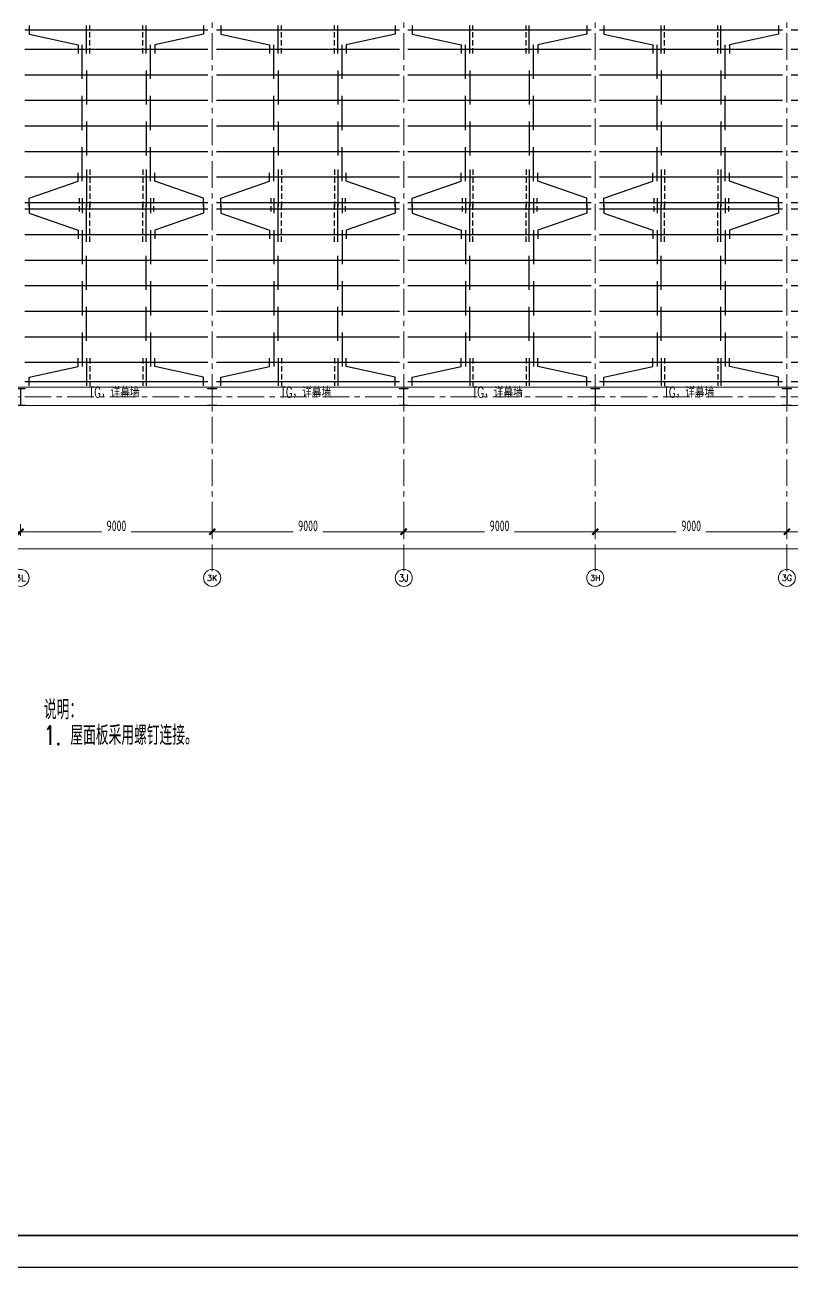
# Model space of a CAD drawing. Extents: x -1201378 to 2367219, y -619313 to 244905.
# Drawn here: x 2226442 to 2262442, y -296140 to -237786 of the extents above; entities that cross this region are included whole.
import ezdxf
from ezdxf.enums import TextEntityAlignment as Align

# ---------------------------------------------------------------- set-up
doc = ezdxf.new("R2010")
doc.units = 0
doc.header["$LTSCALE"] = 1000
doc.linetypes.add('CENTER', pattern=[2, 1.25, -0.25, 0.25, -0.25])
doc.linetypes.add('DASHED', pattern=[0.75, 0.5, -0.25])
doc.layers.get('0').update_dxf_attribs({"linetype": 'CONTINUOUS'})
doc.layers.get('Defpoints').update_dxf_attribs({"linetype": 'CONTINUOUS'})
for name, color, linetype in [('0-cxFrame', 155, 'CONTINUOUS'), ('A-WINDOW', 140, 'CONTINUOUS'), ('S-SHAPE', 51, 'CONTINUOUS'), ('S-SS', 111, 'CONTINUOUS')]:
    doc.layers.add(name, color=color, linetype=linetype)
for name, color, linetype, lineweight in [('0-cxText', 131, 'CONTINUOUS', 25), ('S-axis', 111, 'CONTINUOUS', 0), ('S-col', 2, 'CONTINUOUS', 0), ('S-dote', 5, 'CENTER', 0), ('THIN', 7, 'CONTINUOUS', 0), ('梁', 4, 'CONTINUOUS', 18)]:
    doc.layers.add(name, color=color, linetype=linetype, lineweight=lineweight)
doc.styles.add('_TCH_AXIS', font='COMPLEX', dxfattribs={"bigfont": 'GBCBIG'})
doc.styles.add('cx_tuming', font='simhei.ttf')
doc.styles.add('cx_tuqian1', font='')
doc.styles.add('TSSD_Dimension', font='tssdeng.shx', dxfattribs={"width": 0.7, "bigfont": 'hztxt.shx'})
doc.styles.add('TSSD_Norm', font='tj-romans1.shx', dxfattribs={"bigfont": 'tj-hztxt.shx'})
doc.styles.add('TSSD_Rein', font='tj-romans1.shx', dxfattribs={"width": 0.7, "bigfont": 'tj-hztxt.shx'})
doc.styles.add('黑体', font='simhei.ttf', dxfattribs={"width": 0.8})
doc.styles.get('cx_tuqian1').set_extended_font_data('SimSun')
doc.dimstyles.new('TSSD_200_200', dxfattribs={"dimtxt": 500, "dimasz": 200, "dimexe": 200, "dimexo": 500, "dimgap": 200, "dimtad": 1, "dimdec": 0, "dimzin": 0, "dimdsep": 46, "dimtxsty": 'TSSD_Dimension', "dimblk": 'ARCHTICK', "dimcen": 0, "dimdle": 200, "dimclrt": 7, "dimadec": 0, "dimazin": 0, "dimtfac": 1, "dimtdec": 0, "dimtix": 1, "dimtmove": 2, "dimatfit": 3, "dimfxl": 1, "dimtolj": 1, "dimtzin": 0, "dimarcsym": 0})

# ---------------------------------------------------------------- blocks, each defined once
blk = doc.blocks.new('w42343243')
at = {"layer": 'S-col'}
blk.add_lwpolyline([(-165069, 621020), (-164639, 621020), (-164639, 621002), (-164848, 621002), (-164848, 620238), (-164639, 620238), (-164639, 620220), (-165069, 620220), (-165069, 620238), (-164860, 620238), (-164860, 621002), (-165069, 621002)], close=True, dxfattribs=at)
blk = doc.blocks.new('42343')
at = {"layer": 'A-WINDOW'}
for p in [(-54000, -71700), (-45000, -71700), (-36000, -71700), (-27000, -71700), (-18000, -71700)]:
    blk.add_blockref('w42343243', p, dxfattribs=at)
blk = doc.blocks.new('_ArchTick')
at = {"color": 0, "linetype": 'ByBlock', "const_width": 0.5}
blk.add_lwpolyline([(-0.71, -0.71), (0.71, 0.71)], dxfattribs=at)
blk = doc.blocks.new('*D498')
at = {"layer": 'Defpoints', "color": 0, "transparency": 16777216}
for p in [(-173758, -360718), (-164758, -360718), (-164758, -361576)]:
    blk.add_point(p, dxfattribs=at)
at = {"layer": 'S-axis', "color": 0, "lineweight": -2, "transparency": 16777216}
for p, q in [((-173958, -361576), (-169957, -361576)), ((-173758, -361218), (-173758, -361776)), ((-164558, -361576), (-168560, -361576)), ((-164758, -361218), (-164758, -361776))]:
    blk.add_line(p, q, dxfattribs=at)
at = {"layer": 'S-axis', "color": 0, "lineweight": -2, "transparency": 16777216, "xscale": 200, "yscale": 200, "zscale": 200, "rotation": 180}
blk.add_blockref('_ArchTick', (-173758, -361576), dxfattribs=at)
at = {"layer": 'S-axis', "color": 0, "lineweight": -2, "transparency": 16777216, "xscale": 200, "yscale": 200, "zscale": 200}
blk.add_blockref('_ArchTick', (-164758, -361576), dxfattribs=at)
at = {"layer": 'S-axis', "color": 7, "transparency": 16777216, "insert": (-169258, -361301), "char_height": 500, "attachment_point": 5, "style": 'TSSD_Dimension'}
blk.add_mtext('\\A1;9000', dxfattribs=at)
blk = doc.blocks.new('*D499')
at = {"layer": 'Defpoints', "color": 0, "transparency": 16777216}
for p in [(-164758, -360718), (-155758, -360718), (-155758, -361576)]:
    blk.add_point(p, dxfattribs=at)
at = {"layer": 'S-axis', "color": 0, "lineweight": -2, "transparency": 16777216}
for p, q in [((-164958, -361576), (-160957, -361576)), ((-164758, -361218), (-164758, -361776)), ((-155558, -361576), (-159560, -361576)), ((-155758, -361218), (-155758, -361776))]:
    blk.add_line(p, q, dxfattribs=at)
at = {"layer": 'S-axis', "color": 0, "lineweight": -2, "transparency": 16777216, "xscale": 200, "yscale": 200, "zscale": 200, "rotation": 180}
blk.add_blockref('_ArchTick', (-164758, -361576), dxfattribs=at)
at = {"layer": 'S-axis', "color": 0, "lineweight": -2, "transparency": 16777216, "xscale": 200, "yscale": 200, "zscale": 200}
blk.add_blockref('_ArchTick', (-155758, -361576), dxfattribs=at)
at = {"layer": 'S-axis', "color": 7, "transparency": 16777216, "insert": (-160258, -361301), "char_height": 500, "attachment_point": 5, "style": 'TSSD_Dimension'}
blk.add_mtext('\\A1;9000', dxfattribs=at)
blk = doc.blocks.new('*D500')
at = {"layer": 'Defpoints', "color": 0, "transparency": 16777216}
for p in [(-155758, -360718), (-146758, -360718), (-146758, -361576)]:
    blk.add_point(p, dxfattribs=at)
at = {"layer": 'S-axis', "color": 0, "lineweight": -2, "transparency": 16777216}
for p, q in [((-155958, -361576), (-151957, -361576)), ((-155758, -361218), (-155758, -361776)), ((-146558, -361576), (-150560, -361576)), ((-146758, -361218), (-146758, -361776))]:
    blk.add_line(p, q, dxfattribs=at)
at = {"layer": 'S-axis', "color": 0, "lineweight": -2, "transparency": 16777216, "xscale": 200, "yscale": 200, "zscale": 200, "rotation": 180}
blk.add_blockref('_ArchTick', (-155758, -361576), dxfattribs=at)
at = {"layer": 'S-axis', "color": 0, "lineweight": -2, "transparency": 16777216, "xscale": 200, "yscale": 200, "zscale": 200}
blk.add_blockref('_ArchTick', (-146758, -361576), dxfattribs=at)
at = {"layer": 'S-axis', "color": 7, "transparency": 16777216, "insert": (-151258, -361301), "char_height": 500, "attachment_point": 5, "style": 'TSSD_Dimension'}
blk.add_mtext('\\A1;9000', dxfattribs=at)
blk = doc.blocks.new('*D501')
at = {"layer": 'Defpoints', "color": 0, "transparency": 16777216}
for p in [(-146758, -360718), (-137758, -360718), (-137758, -361576)]:
    blk.add_point(p, dxfattribs=at)
at = {"layer": 'S-axis', "color": 0, "lineweight": -2, "transparency": 16777216}
for p, q in [((-146958, -361576), (-142957, -361576)), ((-146758, -361218), (-146758, -361776)), ((-137558, -361576), (-141560, -361576)), ((-137758, -361218), (-137758, -361776))]:
    blk.add_line(p, q, dxfattribs=at)
at = {"layer": 'S-axis', "color": 0, "lineweight": -2, "transparency": 16777216, "xscale": 200, "yscale": 200, "zscale": 200, "rotation": 180}
blk.add_blockref('_ArchTick', (-146758, -361576), dxfattribs=at)
at = {"layer": 'S-axis', "color": 0, "lineweight": -2, "transparency": 16777216, "xscale": 200, "yscale": 200, "zscale": 200}
blk.add_blockref('_ArchTick', (-137758, -361576), dxfattribs=at)
at = {"layer": 'S-axis', "color": 7, "transparency": 16777216, "insert": (-142258, -361301), "char_height": 500, "attachment_point": 5, "style": 'TSSD_Dimension'}
blk.add_mtext('\\A1;9000', dxfattribs=at)
blk = doc.blocks.new('*D502')
at = {"layer": 'Defpoints', "color": 0, "transparency": 16777216}
for p in [(-137758, -360718), (-128758, -360718), (-128758, -361576)]:
    blk.add_point(p, dxfattribs=at)
at = {"layer": 'S-axis', "color": 0, "lineweight": -2, "transparency": 16777216}
for p, q in [((-137958, -361576), (-133957, -361576)), ((-137758, -361218), (-137758, -361776)), ((-128558, -361576), (-132560, -361576)), ((-128758, -361218), (-128758, -361776))]:
    blk.add_line(p, q, dxfattribs=at)
at = {"layer": 'S-axis', "color": 0, "lineweight": -2, "transparency": 16777216, "xscale": 200, "yscale": 200, "zscale": 200, "rotation": 180}
blk.add_blockref('_ArchTick', (-137758, -361576), dxfattribs=at)
at = {"layer": 'S-axis', "color": 0, "lineweight": -2, "transparency": 16777216, "xscale": 200, "yscale": 200, "zscale": 200}
blk.add_blockref('_ArchTick', (-128758, -361576), dxfattribs=at)
at = {"layer": 'S-axis', "color": 7, "transparency": 16777216, "insert": (-133258, -361301), "char_height": 500, "attachment_point": 5, "style": 'TSSD_Dimension'}
blk.add_mtext('\\A1;9000', dxfattribs=at)
blk = doc.blocks.new('*D458')
at = {"layer": 'Defpoints', "color": 0, "transparency": 16777216}
for p in [(-268658, -360818), (-82958, -360818), (-82958, -362376)]:
    blk.add_point(p, dxfattribs=at)
at = {"layer": 'S-axis', "color": 0, "lineweight": -2, "transparency": 16777216}
for p, q in [((-268658, -361318), (-268658, -362576)), ((-82958, -361318), (-82958, -362576)), ((-268858, -362376), (-176749, -362376)), ((-82758, -362376), (-174868, -362376))]:
    blk.add_line(p, q, dxfattribs=at)
at = {"layer": 'S-axis', "color": 0, "lineweight": -2, "transparency": 16777216, "xscale": 200, "yscale": 200, "zscale": 200, "rotation": 180}
blk.add_blockref('_ArchTick', (-268658, -362376), dxfattribs=at)
at = {"layer": 'S-axis', "color": 0, "lineweight": -2, "transparency": 16777216, "xscale": 200, "yscale": 200, "zscale": 200}
blk.add_blockref('_ArchTick', (-82958, -362376), dxfattribs=at)
at = {"layer": 'S-axis', "color": 7, "transparency": 16777216, "insert": (-175808, -362101), "char_height": 500, "attachment_point": 5, "style": 'TSSD_Dimension'}
blk.add_mtext('\\A1;185700', dxfattribs=at)
blk = doc.blocks.new('TK22.A0 L(Dragon)')
at = {"layer": '0-cxFrame', "color": 7, "const_width": 0.5}
blk.add_lwpolyline([(0, 0), (-1486, 0), (-1486, 841), (0, 841)], close=True, dxfattribs=at)
at = {"layer": '0-cxFrame', "const_width": 0.5}
blk.add_lwpolyline([(-80, 10), (-1466, 10), (-1466, 831), (-80, 831)], close=True, dxfattribs=at)
at = {"style": '黑体', "flags": 4}
blk.add_attdef('图幅', text='', height=3.3, dxfattribs=at).set_placement((-40, 3), align=Align.RIGHT)
at = {"layer": '0-cxText', "flags": 4}
for tag, height, style, p in [('建设单位', 3.5, 'cx_tuming', (-45, 240)), ('项目名称', 3.5, 'cx_tuming', (-45, 210)), ('子项名称', 3.5, 'cx_tuming', (-45, 180)), ('工程编号', 3.3, 'cx_tuqian1', (-35, 165)), ('图名1', 3.5, 'cx_tuming', (-45, 87)), ('图名2', 3.5, 'cx_tuming', (-45, 79)), ('图名3', 3.5, 'cx_tuming', (-45, 71)), ('出图日期', 3.3, 'cx_tuqian1', (-39, 60)), ('专业', 3.3, 'cx_tuqian1', (-55, 52)), ('图号', 3.3, 'cx_tuqian1', (-55, 44)), ('版次', 3.3, 'cx_tuqian1', (-20, 44))]:
    blk.add_attdef(tag, text='', height=height, dxfattribs=dict(at, style=style)).set_placement(p, align=Align.MIDDLE)
at = {"layer": 'Defpoints', "color": 6, "flags": 4}
for tag, height, style, p in [('tufu', 3.3, '黑体', (-12, 12)), ('dwfname', 4, 'cx_tuqian1', (-80, 3))]:
    blk.add_attdef(tag, text='', height=height, dxfattribs=dict(at, style=style)).set_placement(p, align=Align.RIGHT)
blk = doc.blocks.new('3#轴网')
at = {"layer": 'S-axis'}
for centre in [(-173758.5, -363744.2), (-164758.5, -363744.2), (-155758.5, -363744.2), (-146758.5, -363744.2), (-137758.5, -363744.2)]:
    blk.add_circle(centre, 400, dxfattribs=at)
at = {"layer": 'S-dote'}
for p, q in [((-164758.5, -363428.2), (-164758.5, -277944.2)), ((-155758.5, -363428.2), (-155758.5, -277944.2)), ((-146758.5, -363428.2), (-146758.5, -277944.2)), ((-137758.5, -363428.2), (-137758.5, -277944.2)), ((-78316.2, -355248.2), (-273210.6, -355248.2))]:
    blk.add_line(p, q, dxfattribs=at)
at = {"layer": 'S-axis', "style": '_TCH_AXIS'}
for s, height, p, p2 in [('3L', 294.28, (-173996.7, -363891.4), (-173520.2, -363891.4)), ('3K', 270.86, (-165003.5, -363879.7), (-164513.4, -363879.7)), ('3J', 321.14, (-155987.8, -363904.8), (-155529.1, -363904.8)), ('3H', 265.5, (-147005, -363877), (-146511.9, -363877)), ('3G', 276.42, (-138002, -363882.4), (-137515, -363882.4))]:
    blk.add_text(s, height=height, dxfattribs=at).set_placement(p, p2, align=Align.FIT)
at = {"layer": 'S-axis'}
for base, p1, p2, picture, middle in [((-82958.5, -362376), (-268658.5, -360818), (-82958.5, -360818), '*D458', (-175808.5, -362101)), ((-164758.5, -361576), (-173758.5, -360718), (-164758.5, -360718), '*D498', (-169258.5, -361301)), ((-155758.5, -361576), (-164758.5, -360718), (-155758.5, -360718), '*D499', (-160258.5, -361301)), ((-146758.5, -361576), (-155758.5, -360718), (-146758.5, -360718), '*D500', (-151258.5, -361301)), ((-137758.5, -361576), (-146758.5, -360718), (-137758.5, -360718), '*D501', (-142258.5, -361301)), ((-128758.5, -361576), (-137758.5, -360718), (-128758.5, -360718), '*D502', (-133258.5, -361301))]:
    dim = blk.add_linear_dim(base=base, p1=p1, p2=p2, angle=0, dimstyle='TSSD_200_200', dxfattribs=at)
    dim.commit()
    dim.dimension.update_dxf_attribs({"geometry": picture, "text_midpoint": middle, "dimtype": 161})

msp = doc.modelspace()

# ---------------------------------------------------------------- linework, layer by layer
at = {"layer": 'S-SHAPE'}
for p, q in [((2226441.5, -238023.2), (2235041.5, -238023.2)), ((2229341.5, -239123.2), (2229341.5, -237823.2)), ((2232141.5, -239123.2), (2232141.5, -237823.2)), ((2235441.5, -238023.2), (2244041.5, -238023.2)), ((2238341.5, -239123.2), (2238341.5, -237823.2)), ((2241141.5, -239123.2), (2241141.5, -237823.2)), ((2244441.5, -238023.2), (2253041.5, -238023.2)), ((2247341.5, -239123.2), (2247341.5, -237823.2)), ((2250141.5, -239123.2), (2250141.5, -237823.2)), ((2253441.5, -238023.2), (2262041.5, -238023.2)), ((2256341.5, -239123.2), (2256341.5, -237823.2)), ((2259141.5, -239123.2), (2259141.5, -237823.2)), ((2262441.5, -238023.2), (2271041.5, -238023.2)), ((2226441.5, -238923.2), (2235041.5, -238923.2)), ((2229141.5, -240323.2), (2229141.5, -238723.2)), ((2232341.5, -240323.2), (2232341.5, -238723.2)), ((2235441.5, -238923.2), (2244041.5, -238923.2)), ((2238141.5, -240323.2), (2238141.5, -238723.2)), ((2241341.5, -240323.2), (2241341.5, -238723.2)), ((2244441.5, -238923.2), (2253041.5, -238923.2)), ((2247141.5, -240323.2), (2247141.5, -238723.2)), ((2250341.5, -240323.2), (2250341.5, -238723.2)), ((2253441.5, -238923.2), (2262041.5, -238923.2)), ((2256141.5, -240323.2), (2256141.5, -238723.2)), ((2259341.5, -240323.2), (2259341.5, -238723.2)), ((2262441.5, -238923.2), (2271041.5, -238923.2)), ((2226441.5, -240123.2), (2235041.5, -240123.2)), ((2229341.5, -239923.2), (2229341.5, -241523.2)), ((2232141.5, -239923.2), (2232141.5, -241523.2)), ((2235441.5, -240123.2), (2244041.5, -240123.2)), ((2238341.5, -239923.2), (2238341.5, -241523.2)), ((2241141.5, -239923.2), (2241141.5, -241523.2)), ((2244441.5, -240123.2), (2253041.5, -240123.2)), ((2247341.5, -239923.2), (2247341.5, -241523.2)), ((2250141.5, -239923.2), (2250141.5, -241523.2)), ((2253441.5, -240123.2), (2262041.5, -240123.2)), ((2256341.5, -239923.2), (2256341.5, -241523.2)), ((2259141.5, -239923.2), (2259141.5, -241523.2)), ((2262441.5, -240123.2), (2271041.5, -240123.2)), ((2226441.5, -241323.2), (2235041.5, -241323.2)), ((2229141.5, -242723.2), (2229141.5, -241123.2)), ((2232341.5, -242723.2), (2232341.5, -241123.2)), ((2235441.5, -241323.2), (2244041.5, -241323.2)), ((2238141.5, -242723.2), (2238141.5, -241123.2)), ((2241341.5, -242723.2), (2241341.5, -241123.2)), ((2244441.5, -241323.2), (2253041.5, -241323.2)), ((2247141.5, -242723.2), (2247141.5, -241123.2)), ((2250341.5, -242723.2), (2250341.5, -241123.2)), ((2253441.5, -241323.2), (2262041.5, -241323.2)), ((2256141.5, -242723.2), (2256141.5, -241123.2)), ((2259341.5, -242723.2), (2259341.5, -241123.2)), ((2262441.5, -241323.2), (2271041.5, -241323.2)), ((2226441.5, -242523.2), (2235041.5, -242523.2)), ((2229341.5, -242323.2), (2229341.5, -243923.2)), ((2232141.5, -242323.2), (2232141.5, -243923.2)), ((2235441.5, -242523.2), (2244041.5, -242523.2)), ((2238341.5, -242323.2), (2238341.5, -243923.2)), ((2241141.5, -242323.2), (2241141.5, -243923.2)), ((2244441.5, -242523.2), (2253041.5, -242523.2)), ((2247341.5, -242323.2), (2247341.5, -243923.2)), ((2250141.5, -242323.2), (2250141.5, -243923.2)), ((2253441.5, -242523.2), (2262041.5, -242523.2)), ((2256341.5, -242323.2), (2256341.5, -243923.2)), ((2259141.5, -242323.2), (2259141.5, -243923.2)), ((2262441.5, -242523.2), (2271041.5, -242523.2)), ((2226441.5, -243723.2), (2235041.5, -243723.2)), ((2229141.5, -245123.2), (2229141.5, -243523.2)), ((2232341.5, -245123.2), (2232341.5, -243523.2)), ((2235441.5, -243723.2), (2244041.5, -243723.2)), ((2238141.5, -245123.2), (2238141.5, -243523.2)), ((2241341.5, -245123.2), (2241341.5, -243523.2)), ((2244441.5, -243723.2), (2253041.5, -243723.2)), ((2247141.5, -245123.2), (2247141.5, -243523.2)), ((2250341.5, -245123.2), (2250341.5, -243523.2)), ((2253441.5, -243723.2), (2262041.5, -243723.2)), ((2256141.5, -245123.2), (2256141.5, -243523.2)), ((2259341.5, -245123.2), (2259341.5, -243523.2)), ((2262441.5, -243723.2), (2271041.5, -243723.2)), ((2226441.5, -244923.2), (2235041.5, -244923.2)), ((2229341.5, -244573.2), (2229341.5, -246323.2)), ((2232141.5, -244573.2), (2232141.5, -246323.2)), ((2235441.5, -244923.2), (2244041.5, -244923.2)), ((2238341.5, -244573.2), (2238341.5, -246323.2)), ((2241141.5, -244573.2), (2241141.5, -246323.2)), ((2244441.5, -244923.2), (2253041.5, -244923.2)), ((2247341.5, -244573.2), (2247341.5, -246323.2)), ((2250141.5, -244573.2), (2250141.5, -246323.2)), ((2253441.5, -244923.2), (2262041.5, -244923.2)), ((2256341.5, -244573.2), (2256341.5, -246323.2)), ((2259141.5, -244573.2), (2259141.5, -246323.2)), ((2262441.5, -244923.2), (2271041.5, -244923.2)), ((2226441.5, -246123.2), (2235041.5, -246123.2)), ((2229141.5, -245923.2), (2229141.5, -246623.2)), ((2229341.5, -247973.2), (2229341.5, -246223.2)), ((2232141.5, -247973.2), (2232141.5, -246223.2)), ((2232341.5, -245923.2), (2232341.5, -246623.2)), ((2235441.5, -246123.2), (2244041.5, -246123.2)), ((2238141.5, -245923.2), (2238141.5, -246623.2)), ((2238341.5, -247973.2), (2238341.5, -246223.2)), ((2241141.5, -247973.2), (2241141.5, -246223.2)), ((2241341.5, -245923.2), (2241341.5, -246623.2)), ((2244441.5, -246123.2), (2253041.5, -246123.2)), ((2247141.5, -245923.2), (2247141.5, -246623.2)), ((2247341.5, -247973.2), (2247341.5, -246223.2)), ((2250141.5, -247973.2), (2250141.5, -246223.2)), ((2250341.5, -245923.2), (2250341.5, -246623.2)), ((2253441.5, -246123.2), (2262041.5, -246123.2)), ((2256141.5, -245923.2), (2256141.5, -246623.2)), ((2256341.5, -247973.2), (2256341.5, -246223.2)), ((2259141.5, -247973.2), (2259141.5, -246223.2)), ((2259341.5, -245923.2), (2259341.5, -246623.2)), ((2262441.5, -246123.2), (2271041.5, -246123.2)), ((2226441.5, -246423.2), (2235041.5, -246423.2)), ((2235441.5, -246423.2), (2244041.5, -246423.2)), ((2244441.5, -246423.2), (2253041.5, -246423.2)), ((2253441.5, -246423.2), (2262041.5, -246423.2)), ((2262441.5, -246423.2), (2271041.5, -246423.2)), ((2226441.5, -247623.2), (2235041.5, -247623.2)), ((2229141.5, -247423.2), (2229141.5, -249023.2)), ((2232341.5, -247423.2), (2232341.5, -249023.2)), ((2235441.5, -247623.2), (2244041.5, -247623.2)), ((2238141.5, -247423.2), (2238141.5, -249023.2)), ((2241341.5, -247423.2), (2241341.5, -249023.2)), ((2244441.5, -247623.2), (2253041.5, -247623.2)), ((2247141.5, -247423.2), (2247141.5, -249023.2)), ((2250341.5, -247423.2), (2250341.5, -249023.2)), ((2253441.5, -247623.2), (2262041.5, -247623.2)), ((2256141.5, -247423.2), (2256141.5, -249023.2)), ((2259341.5, -247423.2), (2259341.5, -249023.2)), ((2262441.5, -247623.2), (2271041.5, -247623.2)), ((2226441.5, -248823.2), (2235041.5, -248823.2)), ((2229341.5, -250223.2), (2229341.5, -248623.2)), ((2232141.5, -250223.2), (2232141.5, -248623.2)), ((2235441.5, -248823.2), (2244041.5, -248823.2)), ((2238341.5, -250223.2), (2238341.5, -248623.2)), ((2241141.5, -250223.2), (2241141.5, -248623.2)), ((2244441.5, -248823.2), (2253041.5, -248823.2)), ((2247341.5, -250223.2), (2247341.5, -248623.2)), ((2250141.5, -250223.2), (2250141.5, -248623.2)), ((2253441.5, -248823.2), (2262041.5, -248823.2)), ((2256341.5, -250223.2), (2256341.5, -248623.2)), ((2259141.5, -250223.2), (2259141.5, -248623.2)), ((2262441.5, -248823.2), (2271041.5, -248823.2)), ((2226441.5, -250023.2), (2235041.5, -250023.2)), ((2229141.5, -249823.2), (2229141.5, -251423.2)), ((2232341.5, -249823.2), (2232341.5, -251423.2)), ((2235441.5, -250023.2), (2244041.5, -250023.2)), ((2238141.5, -249823.2), (2238141.5, -251423.2)), ((2241341.5, -249823.2), (2241341.5, -251423.2)), ((2244441.5, -250023.2), (2253041.5, -250023.2)), ((2247141.5, -249823.2), (2247141.5, -251423.2)), ((2250341.5, -249823.2), (2250341.5, -251423.2)), ((2253441.5, -250023.2), (2262041.5, -250023.2)), ((2256141.5, -249823.2), (2256141.5, -251423.2)), ((2259341.5, -249823.2), (2259341.5, -251423.2)), ((2262441.5, -250023.2), (2271041.5, -250023.2)), ((2226441.5, -251223.2), (2235041.5, -251223.2)), ((2229341.5, -252623.2), (2229341.5, -251023.2)), ((2232141.5, -252623.2), (2232141.5, -251023.2)), ((2235441.5, -251223.2), (2244041.5, -251223.2)), ((2238341.5, -252623.2), (2238341.5, -251023.2)), ((2241141.5, -252623.2), (2241141.5, -251023.2)), ((2244441.5, -251223.2), (2253041.5, -251223.2)), ((2247341.5, -252623.2), (2247341.5, -251023.2)), ((2250141.5, -252623.2), (2250141.5, -251023.2)), ((2253441.5, -251223.2), (2262041.5, -251223.2)), ((2256341.5, -252623.2), (2256341.5, -251023.2)), ((2259141.5, -252623.2), (2259141.5, -251023.2)), ((2262441.5, -251223.2), (2271041.5, -251223.2)), ((2226441.5, -252423.2), (2235041.5, -252423.2)), ((2229141.5, -252223.2), (2229141.5, -253823.2)), ((2232341.5, -252223.2), (2232341.5, -253823.2)), ((2235441.5, -252423.2), (2244041.5, -252423.2)), ((2238141.5, -252223.2), (2238141.5, -253823.2)), ((2241341.5, -252223.2), (2241341.5, -253823.2)), ((2244441.5, -252423.2), (2253041.5, -252423.2)), ((2247141.5, -252223.2), (2247141.5, -253823.2)), ((2250341.5, -252223.2), (2250341.5, -253823.2)), ((2253441.5, -252423.2), (2262041.5, -252423.2)), ((2256141.5, -252223.2), (2256141.5, -253823.2)), ((2259341.5, -252223.2), (2259341.5, -253823.2)), ((2262441.5, -252423.2), (2271041.5, -252423.2)), ((2226441.5, -253623.2), (2235041.5, -253623.2)), ((2229341.5, -253423.2), (2229341.5, -254723.2)), ((2232141.5, -253423.2), (2232141.5, -254723.2)), ((2235441.5, -253623.2), (2244041.5, -253623.2)), ((2238341.5, -253423.2), (2238341.5, -254723.2)), ((2241141.5, -253423.2), (2241141.5, -254723.2)), ((2244441.5, -253623.2), (2253041.5, -253623.2)), ((2247341.5, -253423.2), (2247341.5, -254723.2)), ((2250141.5, -253423.2), (2250141.5, -254723.2)), ((2253441.5, -253623.2), (2262041.5, -253623.2)), ((2256341.5, -253423.2), (2256341.5, -254723.2)), ((2259141.5, -253423.2), (2259141.5, -254723.2)), ((2262441.5, -253623.2), (2271041.5, -253623.2)), ((2226441.5, -254523.2), (2235041.5, -254523.2)), ((2235441.5, -254523.2), (2244041.5, -254523.2)), ((2244441.5, -254523.2), (2253041.5, -254523.2)), ((2253441.5, -254523.2), (2262041.5, -254523.2)), ((2262441.5, -254523.2), (2271041.5, -254523.2))]:
    msp.add_line(p, q, dxfattribs=at)
at = {"layer": 'S-SHAPE', "linetype": 'DASHED', "ltscale": 0.5}
for p, q in [((2229491.5, -239123.2), (2229491.5, -237823.2)), ((2231991.5, -239123.2), (2231991.5, -237823.2)), ((2238491.5, -239123.2), (2238491.5, -237823.2)), ((2240991.5, -239123.2), (2240991.5, -237823.2)), ((2247491.5, -239123.2), (2247491.5, -237823.2)), ((2249991.5, -239123.2), (2249991.5, -237823.2)), ((2256491.5, -239123.2), (2256491.5, -237823.2)), ((2258991.5, -239123.2), (2258991.5, -237823.2)), ((2229491.5, -244573.2), (2229491.5, -246323.2)), ((2231991.5, -244573.2), (2231991.5, -246323.2)), ((2238491.5, -244573.2), (2238491.5, -246323.2)), ((2240991.5, -244573.2), (2240991.5, -246323.2)), ((2247491.5, -244573.2), (2247491.5, -246323.2)), ((2249991.5, -244573.2), (2249991.5, -246323.2)), ((2256491.5, -244573.2), (2256491.5, -246323.2)), ((2258991.5, -244573.2), (2258991.5, -246323.2)), ((2228991.5, -245923.2), (2228991.5, -246623.2)), ((2229491.5, -247973.2), (2229491.5, -246223.2)), ((2231991.5, -247973.2), (2231991.5, -246223.2)), ((2232491.5, -245923.2), (2232491.5, -246623.2)), ((2237991.5, -245923.2), (2237991.5, -246623.2)), ((2238491.5, -247973.2), (2238491.5, -246223.2)), ((2240991.5, -247973.2), (2240991.5, -246223.2)), ((2241491.5, -245923.2), (2241491.5, -246623.2)), ((2246991.5, -245923.2), (2246991.5, -246623.2)), ((2247491.5, -247973.2), (2247491.5, -246223.2)), ((2249991.5, -247973.2), (2249991.5, -246223.2)), ((2250491.5, -245923.2), (2250491.5, -246623.2)), ((2255991.5, -245923.2), (2255991.5, -246623.2)), ((2256491.5, -247973.2), (2256491.5, -246223.2)), ((2258991.5, -247973.2), (2258991.5, -246223.2)), ((2259491.5, -245923.2), (2259491.5, -246623.2)), ((2229491.5, -253423.2), (2229491.5, -254723.2)), ((2231991.5, -253423.2), (2231991.5, -254723.2)), ((2238491.5, -253423.2), (2238491.5, -254723.2)), ((2240991.5, -253423.2), (2240991.5, -254723.2)), ((2247491.5, -253423.2), (2247491.5, -254723.2)), ((2249991.5, -253423.2), (2249991.5, -254723.2)), ((2256491.5, -253423.2), (2256491.5, -254723.2)), ((2258991.5, -253423.2), (2258991.5, -254723.2))]:
    msp.add_line(p, q, dxfattribs=at)
at = {"layer": 'S-SHAPE'}
for points in [[(2226641.5, -237823.2), (2226641.5, -238223.2), (2228941.5, -238723.2), (2228941.5, -239123.2)], [(2234841.5, -237823.2), (2234841.5, -238223.2), (2232541.5, -238723.2), (2232541.5, -239123.2)], [(2235641.5, -237823.2), (2235641.5, -238223.2), (2237941.5, -238723.2), (2237941.5, -239123.2)], [(2243841.5, -237823.2), (2243841.5, -238223.2), (2241541.5, -238723.2), (2241541.5, -239123.2)], [(2244641.5, -237823.2), (2244641.5, -238223.2), (2246941.5, -238723.2), (2246941.5, -239123.2)], [(2252841.5, -237823.2), (2252841.5, -238223.2), (2250541.5, -238723.2), (2250541.5, -239123.2)], [(2253641.5, -237823.2), (2253641.5, -238223.2), (2255941.5, -238723.2), (2255941.5, -239123.2)], [(2261841.5, -237823.2), (2261841.5, -238223.2), (2259541.5, -238723.2), (2259541.5, -239123.2)], [(2226641.5, -246323.2), (2226641.5, -245923.2), (2228941.5, -245123.2), (2228941.5, -244723.2)], [(2234841.5, -246323.2), (2234841.5, -245923.2), (2232541.5, -245123.2), (2232541.5, -244723.2)], [(2235641.5, -246323.2), (2235641.5, -245923.2), (2237941.5, -245123.2), (2237941.5, -244723.2)], [(2243841.5, -246323.2), (2243841.5, -245923.2), (2241541.5, -245123.2), (2241541.5, -244723.2)], [(2244641.5, -246323.2), (2244641.5, -245923.2), (2246941.5, -245123.2), (2246941.5, -244723.2)], [(2252841.5, -246323.2), (2252841.5, -245923.2), (2250541.5, -245123.2), (2250541.5, -244723.2)], [(2253641.5, -246323.2), (2253641.5, -245923.2), (2255941.5, -245123.2), (2255941.5, -244723.2)], [(2261841.5, -246323.2), (2261841.5, -245923.2), (2259541.5, -245123.2), (2259541.5, -244723.2)], [(2226641.5, -246223.2), (2226641.5, -246623.2), (2228941.5, -247423.2), (2228941.5, -247823.2)], [(2234841.5, -246223.2), (2234841.5, -246623.2), (2232541.5, -247423.2), (2232541.5, -247823.2)], [(2235641.5, -246223.2), (2235641.5, -246623.2), (2237941.5, -247423.2), (2237941.5, -247823.2)], [(2243841.5, -246223.2), (2243841.5, -246623.2), (2241541.5, -247423.2), (2241541.5, -247823.2)], [(2244641.5, -246223.2), (2244641.5, -246623.2), (2246941.5, -247423.2), (2246941.5, -247823.2)], [(2252841.5, -246223.2), (2252841.5, -246623.2), (2250541.5, -247423.2), (2250541.5, -247823.2)], [(2253641.5, -246223.2), (2253641.5, -246623.2), (2255941.5, -247423.2), (2255941.5, -247823.2)], [(2261841.5, -246223.2), (2261841.5, -246623.2), (2259541.5, -247423.2), (2259541.5, -247823.2)], [(2226641.5, -254723.2), (2226641.5, -254323.2), (2228941.5, -253823.2), (2228941.5, -253423.2)], [(2234841.5, -254723.2), (2234841.5, -254323.2), (2232541.5, -253823.2), (2232541.5, -253423.2)], [(2235641.5, -254723.2), (2235641.5, -254323.2), (2237941.5, -253823.2), (2237941.5, -253423.2)], [(2243841.5, -254723.2), (2243841.5, -254323.2), (2241541.5, -253823.2), (2241541.5, -253423.2)], [(2244641.5, -254723.2), (2244641.5, -254323.2), (2246941.5, -253823.2), (2246941.5, -253423.2)], [(2252841.5, -254723.2), (2252841.5, -254323.2), (2250541.5, -253823.2), (2250541.5, -253423.2)], [(2253641.5, -254723.2), (2253641.5, -254323.2), (2255941.5, -253823.2), (2255941.5, -253423.2)], [(2261841.5, -254723.2), (2261841.5, -254323.2), (2259541.5, -253823.2), (2259541.5, -253423.2)]]:
    msp.add_lwpolyline(points, dxfattribs=at)
at = {"layer": '梁'}
msp.add_lwpolyline([(2132026.5, -254798.2), (2316456.5, -254798.2), (2316456.5, -255648.2), (2132026.5, -255648.2)], close=True, dxfattribs=at)

# ---------------------------------------------------------------- block references
at = {"layer": '0-cxFrame', "xscale": 150, "yscale": 150, "zscale": 150}
msp.add_blockref('TK22.A0 L(Dragon)', (2335008.3, -296102.2), dxfattribs=at)
at = {"layer": 'S-axis'}
msp.add_blockref('3#轴网', (2400000, 100000), dxfattribs=at)
at = {"layer": 'S-col'}
msp.add_blockref('42343', (2445095.7, -804168.2), dxfattribs=at)

# ---------------------------------------------------------------- texts
at = {"layer": 'S-SS', "style": 'TSSD_Norm', "width": 0.7}
for s, p in [('说明：', (2227337.3, -270651.8)), ('1. 屋面板采用螺钉连接。', (2227337.3, -271851.8))]:
    msp.add_text(s, height=900, dxfattribs=at).set_placement(p, align=Align.BOTTOM_LEFT)
at = {"layer": 'THIN', "style": 'TSSD_Rein', "width": 0.7}
for p in [(2230645.8, -255426.4), (2239645.8, -255426.4), (2248645.8, -255426.4), (2257645.8, -255426.4)]:
    msp.add_text('TG，详幕墙', height=500, dxfattribs=at).set_placement(p, align=Align.BOTTOM_CENTER)

doc.saveas('drawing.dxf')
